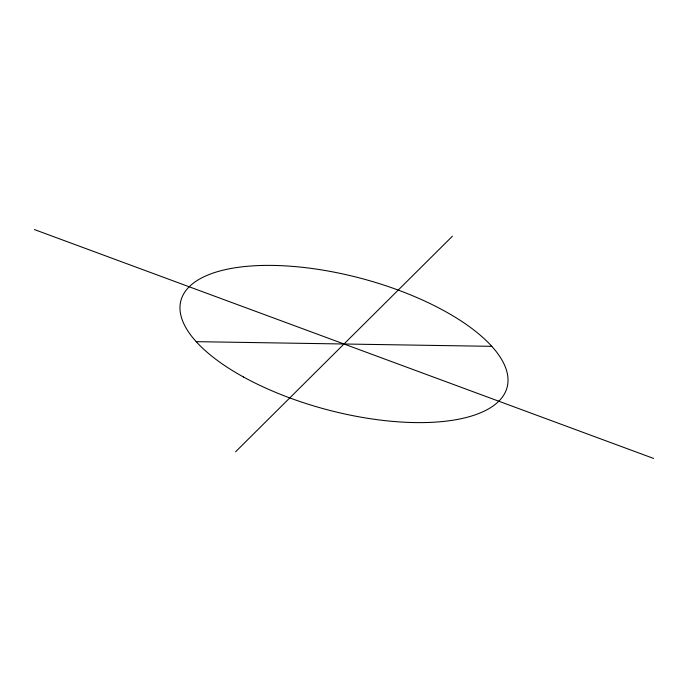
<?xml version="1.0" encoding="UTF-8"?>
<svg xmlns="http://www.w3.org/2000/svg" width="688" height="688" viewBox="0 0 688 688"><rect width="100%" height="100%" fill="white"/><g stroke="black" fill="none" stroke-linecap="round" stroke-linejoin="round"><path stroke-width="1.03" d="M235.554 451.827L452.446 236.173M196.2 341.661L491.8 346.339M34.4 229.56L653.6 458.44M243.483 376.99A168.766 67.837 14.9 0 0 506.506 389.305A168.766 67.837 14.9 0 0 282.011 265.706A168.766 67.837 14.9 0 0 243.483 376.99"/></g></svg>
